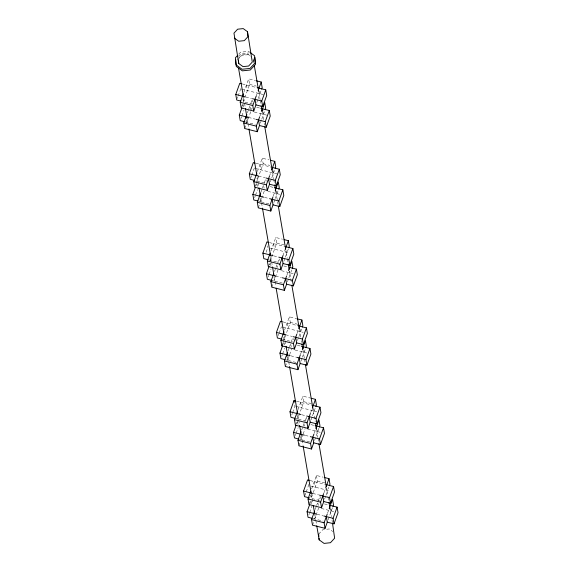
<?xml version="1.0" encoding="UTF-8"?>
<svg xmlns="http://www.w3.org/2000/svg" width="572" height="572" viewBox="0 0 572 572"><rect width="100%" height="100%" fill="white"/><g stroke="black" fill="none" stroke-linecap="round" stroke-linejoin="round"><path stroke-width="0.43" stroke-dasharray="2.86 2.15" d="M237.28 98.413L237.852 96.818M238.138 96.017L240.719 88.832L240.447 87.244M243.879 92.163L248.663 78.843L255.355 80.545M241.455 107.121L249.607 84.399L248.663 78.843M242.435 106.299L243.007 104.705M241.091 118.24L241.663 116.645M241.949 115.844L243.958 110.26M247.404 112.791L248.548 109.595M248.834 108.794L249.985 105.605L250.658 109.574M250.808 103.303L251.909 100.236M256.156 96.153L257.586 92.163M244.702 128.514L250.929 111.161M251.48 109.624L252.03 108.087M256.814 102.502L257.958 99.314M258.251 98.513L261.618 89.125M259.967 115.98L261.397 111.99M260.339 123.13L261.49 119.934M261.776 119.14L265.143 109.745M250.836 177.742L251.415 176.14M251.701 175.347L254.275 168.161L254.004 166.574M257.436 171.493L262.219 158.172L268.919 159.874M254.733 187.216L255.841 184.127M256.12 183.355L263.17 163.721L262.219 158.172M255.991 185.628L256.571 184.034M254.654 197.569L255.226 195.967M255.512 195.174L257.514 189.582M260.961 192.113L262.112 188.924M262.398 188.124L263.542 184.935L264.085 188.102M264.092 183.397L265.472 179.565M269.426 176.276L270.856 172.286M258.258 207.843L259.645 203.975M258.809 201.237L260.482 201.659L264.493 190.483M270.377 181.832L271.521 178.636M271.807 177.842L275.175 168.447M273.237 196.103L274.667 192.113M273.902 202.452L275.046 199.263M275.332 198.463L278.707 189.075M266.116 252.273L267.839 247.49L267.567 245.903M270.999 250.815L275.775 237.494L282.475 239.196M268.297 266.545L276.726 243.05L275.775 237.494M269.555 264.95L270.127 263.356M268.211 276.891L268.783 275.296M269.069 274.496L271.078 268.911M274.524 271.443L275.668 268.247M275.954 267.453L277.098 264.257L277.642 267.431M277.649 262.727L279.029 258.887M282.983 255.605L285.278 249.22M271.822 287.173L273.209 283.304M278.049 269.812L274.038 280.988L273.495 277.813M283.934 261.154L285.078 257.965M285.364 257.164L286.801 253.174M287.358 251.608L288.738 247.776M286.794 275.432L288.231 271.435M287.459 281.781L288.603 278.585M288.889 277.792L290.326 273.802M290.883 272.236L291.713 269.934M278.242 335.592L278.821 333.998M279.107 333.197L281.395 326.812M284.556 330.144L289.339 316.824L296.039 318.525M282.411 344.323L282.961 342.778M283.24 342.006L290.29 322.379L289.339 316.824M283.111 344.28L283.683 342.685M281.767 356.22L282.346 354.626M282.632 353.825L284.634 348.234M288.081 350.765L289.225 347.576M289.518 346.775L290.662 343.586L291.205 346.761M291.212 342.049L292.585 338.216M297.118 333.333L298.548 329.343M285.378 366.495L286.765 362.634M285.928 359.888L287.602 360.31L289.318 355.519M289.604 354.726L291.613 349.135M297.49 340.483L298.641 337.287M298.927 336.493L302.295 327.098M300.643 353.961L302.073 349.964M301.022 361.111L302.166 357.915M302.452 357.114L305.269 349.256M291.806 414.922L292.378 413.327M292.664 412.526L294.959 406.141L294.687 404.554M298.119 409.466L302.895 396.153L310.432 398.062M295.409 425.196L296.804 421.335M295.96 418.59L297.633 419.011L303.846 401.701L302.895 396.153M296.675 423.609L297.533 421.214M295.331 435.542L295.903 433.948M296.189 433.154L298.198 427.563M301.644 430.094L302.788 426.905M303.074 426.104L304.218 422.908L304.762 426.083M304.769 421.378L306.42 416.773L306.828 419.154M310.675 412.662L311.826 409.466M298.942 445.824L300.329 441.956M299.485 439.217L301.158 439.639L302.874 434.849M303.167 434.048L305.169 428.464M311.054 419.812L312.198 416.616M312.484 415.815L315.858 406.427M314.2 433.283L315.351 430.094M314.579 440.433L319.383 427.055M304.79 495.845L305.934 492.649M306.22 491.856L308.515 485.464L307.972 482.296M311.676 488.795L316.459 475.475L323.159 477.177M308.973 504.525L310.36 500.657M316.459 475.475L317.403 481.031L311.189 498.341L310.653 495.166M309.945 503.732L311.089 500.536M308.887 514.871L309.459 513.277M309.752 512.476L312.04 506.091M315.201 509.423L316.345 506.227M316.631 505.433L317.496 503.038M318.332 500.7L319.984 496.103L320.392 498.484M323.952 492.785L325.382 488.795M312.498 525.146L313.885 521.285M318.726 507.793L314.714 518.968L314.178 515.794M324.61 499.134L325.761 495.945M326.047 495.145L327.477 491.155M328.314 488.824L328.864 487.287M327.477 513.406L328.907 509.416M328.135 519.762L332.94 506.377M238.839 54.061L240.569 52.195L248.513 51.351L249.864 52.324M238.538 56.263L240.841 53.782L248.784 52.939M238.831 57.965L241.956 54.583L247.569 53.982L250.422 56.056M237.587 59.867L241.756 55.355L248.162 54.676L250.257 56.192M318.661 534.155L322.83 529.651L329.236 528.964L332.725 531.502M249.607 84.399L256.306 86.1M242.278 83.92L257.343 87.745M241.556 89.046L263.334 94.58M245.796 97.004L251.659 98.491M252.602 104.047L243.393 101.709L242.986 99.328M256.685 107.307L260.868 108.373M254.283 112.012L266.867 115.201M248.484 117.417L255.183 119.119M245.245 121.907L255.291 124.46M263.17 163.721L269.87 165.422M255.834 163.242L271.743 167.281M255.112 168.375L276.898 173.902M258.515 176.119L265.215 177.82M264.493 182.947L256.957 181.031L256.549 178.657M270.241 186.629L274.431 187.695M267.839 191.334L279.579 194.316M264.557 197.383L268.74 198.448M261.318 201.873L268.854 203.789M276.726 243.05L284.263 244.966M269.398 242.571L285.299 246.611M270.349 248.126L289.611 253.017M273.752 255.87L277.935 256.935M268.84 259.938L278.886 262.491M283.798 265.959L288.824 267.238M281.403 270.663L288.939 272.572M290.612 273.001L293.143 273.645M275.604 276.069L281.467 277.556M274.875 281.195L282.411 283.111M290.29 322.379L297.826 324.288M282.954 321.9L298.019 325.725M282.232 327.027L303.174 332.346M285.635 334.77L292.335 336.472M282.404 339.26L292.449 341.813M297.361 345.288L301.544 346.346M294.959 349.985L306.699 352.967M290.833 355.82L295.86 357.1M288.438 360.524L295.974 362.441M303.846 401.701L311.382 403.618M296.518 401.222L312.419 405.262M295.796 406.356L313.37 410.818M316.731 411.668L314.207 411.032L313.935 409.445M301.709 414.736L305.891 415.801M298.47 419.226L306.006 421.142M310.918 424.61L315.108 425.675M307.679 429.1L320.256 432.296M305.233 435.363L309.423 436.422M301.995 439.854L309.531 441.763M317.403 481.031L324.946 482.947M310.074 480.551L325.976 484.591M311.025 486.107L330.294 490.998M312.755 493.429L318.618 494.916M312.026 498.555L319.569 500.464M324.481 503.939L327.827 504.79M321.242 508.429L333.819 511.625M317.117 514.264L322.98 515.751M313.048 518.539L323.094 521.092M259.559 91.341L259.967 93.722M263.084 111.969L263.492 114.35M273.123 170.67L273.523 173.051M276.648 191.291L277.055 193.672M300.236 329.322L300.643 331.703M303.896 350.743L304.168 352.331M317.46 430.065L317.732 431.653M331.016 509.395L331.288 510.982M253.796 62.62L253.046 58.222L253.482 63.106M258.916 92.542L260.117 99.578M260.267 100.457L261.018 104.862M262.219 111.897L263.578 119.82M264.178 123.337L264.478 125.096M272.601 172.615L273.652 178.771M273.802 179.658L274.553 184.055M275.911 191.977L278.013 204.297M286.286 252.688L287.187 257.972M287.337 258.851L288.095 263.249M289.897 273.809L291.548 283.49M299.37 329.243L300.729 337.165M301.33 340.683L301.63 342.442M302.981 350.364L304.34 358.286M304.49 359.166L305.241 363.563M313.363 411.082L315.165 421.643M316.673 430.437L317.875 437.48M318.025 438.359L318.776 442.757M327.048 491.155L327.949 496.439M328.099 497.318L328.707 500.836M330.359 510.517L331.41 516.673M332.01 520.198L332.311 521.957M252.323 100.264L252.588 101.852M265.88 179.587L266.152 181.174M279.436 258.916L279.708 260.503M293 338.245L293.272 339.825M246.453 84.978L247.404 90.533M260.017 164.307L260.968 169.863M273.573 243.636L274.524 249.185M287.137 322.958L288.088 328.514M300.693 402.288L301.644 407.836M314.257 481.61L315.201 487.165M317.918 503.031L318.325 505.412M243.658 98.119L244.408 102.517M244.559 103.396L245.166 106.914M247.118 118.354L247.869 122.758M248.019 123.638L248.77 128.035M257.193 177.313L257.951 181.71M258.101 182.597L258.851 186.994M260.803 198.434L261.404 201.952M261.561 202.831L262.312 207.228M270.735 256.506L271.486 260.911M271.636 261.79L272.537 267.067M274.195 276.748L275.847 286.429M284.27 335.707L285.02 340.104M285.171 340.983L285.921 345.381M287.88 356.821L289.532 366.502M297.955 415.78L298.563 419.297M298.713 420.177L299.463 424.581M301.265 435.142L303.074 445.695M311.347 494.094L312.998 503.775M314.957 515.215L315.708 519.612M315.858 520.491L316.609 524.896M246.511 119.956L246.918 122.329M259.938 198.484L260.482 201.659M270.106 257.979L270.513 260.36M283.669 337.308L284.07 339.689M287.058 357.142L287.602 360.31M296.954 415.05L297.633 419.011M300.615 436.465L301.158 439.639M243.429 104.697L243.836 107.078M256.992 184.027L257.4 186.408M270.549 263.356L270.956 265.73M284.105 342.678L284.513 345.059M297.669 422.007L298.076 424.388M311.225 501.329L311.633 503.71"/><path stroke-width="0.86" d="M240.883 101.072L236.708 100.007L235.757 94.459L239.768 83.283L241.441 83.705M255.005 99.342L255.956 104.898L253.732 111.082L241.177 107.894L240.226 102.338L243.307 93.758M244.416 121.693L240.233 120.635L239.282 115.079L241.863 107.901M258.53 119.97L259.481 125.525L257.264 131.71L244.702 128.514L243.751 122.966L246.832 114.386M253.732 111.082L252.788 105.527L256.156 96.153M258.158 90.562L261.218 82.032L256.199 80.759M261.618 89.125L262.169 87.587L261.218 82.032M255.956 104.898L262.698 106.606L261.747 101.058L265.758 89.883L257.343 87.745M262.698 106.606L266.709 95.438L265.758 89.883M257.264 131.71L256.313 126.155L259.681 116.774M261.683 111.19L264.743 102.66L265.694 108.215L265.143 109.745M259.481 125.525L266.223 127.234L265.272 121.679L269.283 110.51L260.868 108.373M254.447 180.394L250.264 179.336L249.32 173.781L253.332 162.605L254.998 163.034M266.223 127.234L270.234 116.059L269.283 110.51M268.568 178.671L269.512 184.227L267.296 190.412L254.733 187.216L253.782 181.667L256.864 173.087M257.972 201.022L253.789 199.964L252.845 194.408L255.419 187.223M272.093 199.299L273.037 204.847L270.821 211.032L258.258 207.843L257.307 202.288L260.675 192.914M267.296 190.412L266.345 184.856L269.426 176.276M271.714 169.891L274.782 161.361L270.592 160.296M275.175 168.447L275.725 166.917L274.782 161.361M269.512 184.227L276.255 185.936L275.311 180.38L279.322 169.212L272.579 167.496M276.255 185.936L280.266 174.76L279.322 169.212M270.821 211.032L269.87 205.477L272.951 196.904M275.246 190.519L278.307 181.989L279.258 187.537L278.707 189.075M273.037 204.847L279.779 206.563L278.836 201.008L282.847 189.832L274.431 187.695M268.003 259.724L263.828 258.666L262.877 253.11L266.888 241.935L268.561 242.356M279.779 206.563L283.791 195.388L282.847 189.832M282.125 258.001L283.076 263.549L280.852 269.734L268.297 266.545L267.346 260.989L270.134 253.21M272.365 280.559L267.353 279.286L266.402 273.738L268.983 266.552M285.65 278.621L286.601 284.177L284.377 290.361L271.822 287.173L270.871 281.617L273.666 273.838M280.852 269.734L279.908 264.185L282.983 255.605M285.278 249.22L288.338 240.69L284.155 239.625M288.738 247.776L289.289 246.239L288.338 240.69M283.076 263.549L289.818 265.265L288.867 259.709L292.878 248.534L286.136 246.825M289.818 265.265L293.829 254.09L292.878 248.534M284.377 290.361L283.433 284.806L286.508 276.226M288.517 270.642L291.863 261.311L292.814 266.867L292.263 268.397M286.601 284.177L293.343 285.886L292.392 280.337L296.403 269.162L289.661 267.446M281.567 339.053L277.384 337.988L276.433 332.439L280.444 321.264L282.118 321.686M293.343 285.886L297.354 274.71L296.403 269.162M295.688 337.323L296.632 342.878L294.416 349.063L281.853 345.874L280.902 340.319L283.984 331.739M281.853 345.874L282.411 344.323M285.092 359.674L280.909 358.615L279.958 353.06L282.539 345.874M299.213 357.95L300.157 363.499L297.94 369.684L285.378 366.495L284.427 360.946L287.509 352.366M294.416 349.063L293.465 343.507L296.832 334.134M298.834 328.542L301.902 320.013L296.875 318.74M302.295 327.098L302.845 325.568L301.902 320.013M296.632 342.878L303.375 344.587L302.424 339.039L306.435 327.863L298.019 325.725M303.375 344.587L307.386 333.412L306.435 327.863M297.94 369.684L296.99 364.135L300.357 354.754M302.359 349.17L305.427 340.64L306.37 346.189L305.82 347.726M300.157 363.499L306.899 365.215L305.948 359.659L309.967 348.484L301.544 346.346M295.123 418.375L290.948 417.317L289.997 411.761L294.008 400.586L295.681 401.015M306.899 365.215L310.911 354.039L309.967 348.484M309.245 416.652L310.196 422.2L307.972 428.385L295.409 425.196L294.466 419.648L297.54 411.068M298.648 439.003L294.473 437.938L293.522 432.389L296.103 425.203M312.77 437.273L313.721 442.828L311.497 449.013L298.942 445.824L297.991 440.268L301.065 431.688M307.972 428.385L307.021 422.837L310.389 413.456M312.398 407.872L315.458 399.342L311.268 398.276M315.858 406.427L316.409 404.89L315.458 399.342M310.196 422.2L316.938 423.916L315.987 418.361L319.998 407.185L313.256 405.476M316.938 423.916L320.949 412.741L319.998 407.185M311.497 449.013L310.553 443.457L313.914 434.084M315.923 428.492L318.983 419.962L319.934 425.518L319.383 427.055M313.721 442.828L320.463 444.544L319.512 438.989L323.523 427.813L315.108 425.675M309.523 497.919L304.504 496.639L303.553 491.091L307.564 479.915L309.238 480.337M320.463 444.544L324.474 433.369L323.523 427.813M322.801 495.974L323.752 501.53L321.535 507.714L308.973 504.525L308.022 498.97L310.818 491.191M312.212 518.325L308.029 517.267L307.078 511.711L309.659 504.533M326.326 516.602L327.277 522.157L325.06 528.342L312.498 525.146L311.547 519.598L314.629 511.018M321.535 507.714L320.585 502.159L323.666 493.586M325.668 487.995L329.014 478.664L324.832 477.606M329.415 485.757L329.965 484.219L329.014 478.664M323.752 501.53L330.494 503.246L329.543 497.69L333.555 486.515L326.812 484.806M330.494 503.246L334.506 492.07L333.555 486.515M325.06 528.342L324.109 522.787L327.191 514.207M329.193 508.622L332.546 499.292L333.49 504.847L332.94 506.377M327.277 522.157L334.019 523.866L333.068 518.318L337.08 507.142L330.344 505.426M334.019 523.866L338.031 512.691L337.08 507.142M237.695 55.298L235.392 57.786L236.022 64.858L242.085 69.262L250.028 68.418L255.205 62.82L254.576 55.749L250.536 52.817M235.757 94.459L244.959 96.79M252.495 98.706L261.747 101.058M240.226 102.338L252.788 105.527M239.282 115.079L248.484 117.417M256.02 119.334L265.272 121.679M243.751 122.966L256.313 126.155M249.32 173.781L258.515 176.119M266.052 178.035L275.311 180.38M253.782 181.667L266.345 184.856M252.845 194.408L263.721 197.168M269.576 198.656L278.836 201.008M257.307 202.288L269.87 205.477M262.877 253.11L272.915 255.655M278.778 257.15L288.867 259.709M267.346 260.989L279.908 264.185M266.402 273.738L275.604 276.069M282.303 277.77L292.392 280.337M270.871 281.617L283.433 284.806M276.433 332.439L285.635 334.77M293.171 336.686L302.424 339.039M280.902 340.319L293.465 343.507M279.958 353.06L289.997 355.612M296.696 357.314L305.948 359.659M284.427 360.946L296.99 364.135M289.997 411.761L300.872 414.521M306.735 416.016L315.987 418.361M294.466 419.648L307.021 422.837M293.522 432.389L304.397 435.149M310.26 436.636L319.512 438.989M297.991 440.268L310.553 443.457M303.553 491.091L312.755 493.429M319.455 495.123L329.543 497.69M308.022 498.97L320.585 502.159M307.078 511.711L316.28 514.049M323.816 515.965L333.068 518.318M311.547 519.598L324.109 522.787M247.504 31.703L243.229 28.6L237.623 29.193L233.969 33.147L238.753 63.521L243.028 66.624L248.641 66.03L252.288 62.076L247.504 31.703L247.948 36.694L244.301 40.641L238.688 41.241L234.413 38.131M316.759 525.775L319.169 539.854L324.052 543.4L330.459 542.721L334.627 538.209L332.461 522.837M262.541 108.794L262.813 110.382M303.224 346.775L303.496 348.362M254.247 65.258L258.758 91.663M261.168 105.741L262.219 111.897M264.779 126.855L272.451 171.736M274.703 184.935L275.911 191.977M278.314 206.056L285.685 249.17M285.986 250.929L286.286 252.688M288.245 264.128L289.146 269.412M289.446 271.171L289.747 272.93M291.856 285.249L299.37 329.243M301.93 344.208L302.831 349.485M305.391 364.443L313.213 410.203M315.465 423.402L316.523 429.558M318.926 443.643L326.297 486.758M326.598 488.517L326.898 490.276M329.007 502.595L330.208 509.638M238.545 68.197L243.508 97.24M245.467 108.68L246.968 117.475M248.92 128.915L256.892 175.554M259.002 187.873L260.503 196.675M262.462 208.115L270.585 255.627M272.537 267.067L274.045 275.868M276.147 288.188L284.12 334.827M286.079 346.267L287.58 355.062M289.532 366.502L297.654 414.021M299.614 425.461L301.265 435.142M303.224 446.575L311.197 493.214M313.299 505.534L314.807 514.335M245.974 116.781L246.239 118.368M286.651 354.762L286.922 356.349M294.008 400.586L294.28 402.173M318.661 534.155L318.876 536.6M319.019 538.223L319.169 539.854M254.847 57.336L255.477 64.407L250.3 70.006L242.356 70.849L236.293 66.445L235.664 59.374M238.452 60.189L238.753 63.521"/></g></svg>
